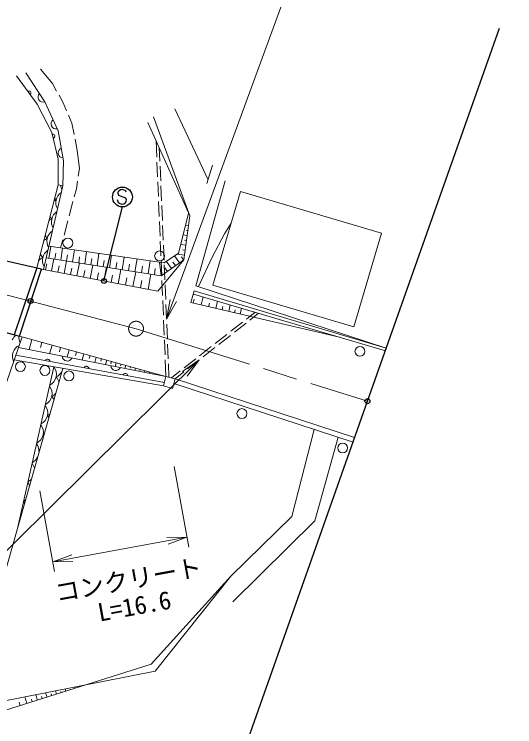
# Model space of a CAD drawing. Units: millimetres, scale not verified. Extents: x 40000 to 680000, y 20000 to 380000.
# Drawn here: x 255043 to 305604, y 246305 to 318310 of the extents above; entities that cross this region are included whole.
import ezdxf
from ezdxf.enums import TextEntityAlignment as Align

# ---------------------------------------------------------------- set-up
doc = ezdxf.new("R2010")
doc.units = ezdxf.units.MM
doc.header["$LTSCALE"] = 1000
doc.header["$PDMODE"] = 32
doc.header["$PDSIZE"] = 500
doc.linetypes.add('CHAIN', pattern=[18.5, 12, -1.5, 3.5, -1.5])
for name, color, linetype, lineweight in [('M-BMK', 2, 'CHAIN', 13), ('M-BMK-OTRS', 5, 'Continuous', 25), ('M-STR-HTXT', 7, 'Continuous', 13), ('M-STR-STR1', 1, 'Continuous', 25), ('M-STR-STRC', 7, 'Continuous', 25), ('M-WORK', 1, 'Continuous', 13), ('引出線', 7, 'Continuous', 13)]:
    doc.layers.add(name, color=color, linetype=linetype, lineweight=lineweight)
doc.layers.add('M-OTRS', color=6, linetype='Continuous')
doc.styles.add('ＭＳ ゴシック', font='')
doc.styles.get('ＭＳ ゴシック').set_extended_font_data('MS Gothic')

# ---------------------------------------------------------------- blocks, each defined once
blk = doc.blocks.new('open_arrow')
at = {"color": 0, "linetype": 'Continuous', "lineweight": -2}
blk.add_lwpolyline([(7.5, 1.25), (0, 0), (7.5, -1.25)], dxfattribs=at)

msp = doc.modelspace()

# ---------------------------------------------------------------- linework, layer by layer
at = {"layer": 'M-BMK'}
for p, q in [((250845, 290828), (256687, 289330)), ((256687, 289330), (267348, 286533)), ((267348, 286533), (290725, 279201))]:
    msp.add_line(p, q, dxfattribs=at)
msp.add_circle((267348, 286533), 750, dxfattribs=at)
at = {"layer": 'M-BMK-OTRS'}
for p, q in [((290725, 279201), (304053, 316915)), ((277397, 241486), (290725, 279201))]:
    msp.add_line(p, q, dxfattribs=at)
at = {"layer": 'M-OTRS'}
for p in [(256687, 289330), (290725, 279201)]:
    msp.add_point(p, dxfattribs=at)
at = {"layer": 'M-STR-HTXT'}
for p, q in [((271190, 272599), (272672, 264466)), ((257637, 270130), (259119, 261997)), ((258939, 262981), (272492, 265450))]:
    msp.add_line(p, q, dxfattribs=at)
at = {"layer": 'M-STR-STR1'}
for p, q in [((257799, 292560), (251975, 293875)), ((257321, 292668), (255041, 285921)), ((255559, 285781), (257799, 292560)), ((249591, 287395), (255559, 285781))]:
    msp.add_line(p, q, dxfattribs=at)
at = {"layer": 'M-STR-STRC'}
for p, q in [((265514, 300328), (265498, 300215)), ((265643, 300467), (265514, 300328)), ((265774, 300560), (265643, 300467)), ((265940, 300593), (265774, 300560)), ((266056, 300577), (265940, 300593)), ((266200, 300504), (266056, 300577)), ((266310, 300430), (266200, 300504)), ((266344, 300318), (266310, 300430)), ((265501, 299440), (265462, 299550)), ((265498, 300215), (265584, 300032)), ((265584, 300032), (265735, 299959)), ((265735, 299959), (266267, 299770)), ((266267, 299770), (266348, 299598)), ((266348, 299598), (266318, 299370)), ((264107, 291354), (265973, 298842)), ((265585, 299262), (265501, 299440)), ((265688, 299189), (265585, 299262)), ((265834, 299113), (265688, 299189)), ((265955, 299097), (265834, 299113)), ((266122, 299125), (265955, 299097)), ((266247, 299221), (266122, 299125)), ((266318, 299370), (266247, 299221))]:
    msp.add_line(p, q, dxfattribs=at)
for centre, radius in [((265972, 299842), 1000), ((264107, 291354), 250)]:
    msp.add_circle(centre, radius, dxfattribs=at)
at = {"layer": 'M-WORK'}
for p, q in [((258895, 311311), (257709, 312774)), ((259325, 310553), (258895, 311311)), ((260001, 309360), (259571, 310118)), ((260329, 308559), (260001, 309360)), ((271257, 308749), (272297, 306538)), ((260846, 307295), (260518, 308096)), ((272770, 297930), (269112, 307947)), ((261080, 306166), (260846, 307295)), ((272770, 297930), (268551, 307386)), ((272297, 306538), (274589, 301645)), ((261415, 304548), (261181, 305677)), ((269436, 303877), (269365, 305562)), ((269754, 303466), (269697, 304819)), ((261627, 302711), (261415, 304548)), ((269520, 301878), (269457, 303377)), ((261510, 301942), (261627, 302711)), ((269838, 301467), (269775, 302966)), ((275077, 303075), (274492, 301222)), ((257321, 292668), (259493, 301057)), ((259956, 300984), (257998, 292522)), ((259493, 301057), (259956, 300984)), ((261318, 300678), (261435, 301447)), ((269604, 299880), (269541, 301379)), ((276341, 301487), (273390, 290879)), ((261099, 299858), (261318, 300678)), ((269921, 299469), (269859, 300968)), ((275108, 290936), (277906, 300407)), ((277906, 300407), (292149, 296199)), ((260585, 297925), (260971, 299375)), ((269688, 297882), (269625, 299381)), ((270005, 297471), (269942, 298970)), ((271651, 294178), (272660, 298177)), ((260071, 295993), (260456, 297442)), ((269772, 295884), (269709, 297382)), ((272163, 293500), (272770, 297930)), ((270089, 295473), (270026, 296971)), ((272635, 296940), (272358, 296978)), ((276283, 296108), (276962, 297212)), ((272499, 295949), (272111, 296002)), ((272567, 296444), (272428, 296463)), ((275039, 293759), (276283, 296108)), ((292149, 296199), (289351, 286728)), ((259724, 294689), (259942, 295510)), ((269856, 293885), (269793, 295384)), ((272431, 295454), (272237, 295480)), ((258539, 294858), (270185, 293199)), ((258548, 293662), (258733, 294830)), ((259735, 293474), (259922, 294661)), ((270173, 293474), (270110, 294973)), ((272363, 294958), (271865, 295026)), ((259142, 293568), (259235, 294161)), ((260337, 293380), (260432, 293982)), ((260939, 293285), (261129, 294489)), ((261551, 293188), (261647, 293800)), ((262162, 293092), (262355, 294314)), ((263403, 292896), (263599, 294137)), ((264663, 292697), (264862, 293957)), ((270185, 293199), (271651, 294178)), ((271734, 293193), (271230, 293897)), ((272227, 293967), (271487, 294069)), ((272141, 293483), (271923, 293787)), ((272295, 294463), (272046, 294497)), ((258206, 292483), (258323, 293091)), ((269887, 291874), (258272, 293705)), ((258815, 292366), (259048, 293583)), ((260073, 292125), (260313, 293383)), ((261373, 291877), (261622, 293177)), ((262783, 292994), (262880, 293615)), ((264033, 292797), (264132, 293427)), ((265303, 292597), (265403, 293236)), ((265942, 292496), (266144, 293775)), ((267240, 292291), (267445, 293589)), ((268558, 292083), (268766, 293401)), ((269546, 290313), (272163, 293500)), ((269887, 291874), (269703, 293268)), ((269940, 291887), (269877, 293386)), ((272163, 293500), (269887, 291874)), ((270920, 292612), (270398, 293342)), ((271327, 292902), (271075, 293255)), ((273640, 290797), (275039, 293759)), ((257799, 292560), (269546, 290313)), ((259444, 292246), (259564, 292875)), ((260723, 292001), (260847, 292651)), ((262045, 291748), (262174, 292420)), ((262717, 291620), (262974, 292964)), ((264107, 291354), (264373, 292743)), ((265543, 291079), (265818, 292515)), ((266591, 292394), (266694, 293043)), ((267899, 292187), (268003, 292846)), ((269198, 291983), (269284, 292611)), ((270257, 291476), (270194, 292975)), ((270513, 292321), (270252, 292686)), ((263412, 291487), (263545, 292181)), ((264825, 291216), (264962, 291935)), ((266286, 290937), (266428, 291679)), ((267028, 290795), (267312, 292280)), ((268564, 290501), (268857, 292036)), ((267796, 290648), (267943, 291416)), ((270023, 289889), (269961, 291388)), ((270341, 289478), (270278, 290977)), ((289351, 286728), (275108, 290936)), ((273235, 290351), (272886, 289172)), ((273235, 290351), (292626, 284580)), ((273390, 290879), (292626, 284580)), ((273123, 289117), (273218, 289525)), ((292531, 284311), (273142, 290034)), ((273939, 288927), (274128, 289743)), ((270107, 287891), (270044, 289389)), ((270425, 287480), (270362, 288978)), ((272886, 289172), (287890, 285681)), ((274669, 288757), (274754, 289123)), ((275399, 288587), (275569, 289318)), ((276053, 288435), (276129, 288762)), ((276707, 288283), (276859, 288937)), ((277292, 288147), (277360, 288440)), ((277878, 288011), (278014, 288596)), ((278491, 287502), (279375, 288194)), ((278851, 287402), (279728, 288090)), ((270191, 285892), (270128, 287391)), ((270509, 285481), (270446, 286980)), ((276917, 286268), (278098, 287193)), ((277276, 286168), (278457, 287094)), ((275343, 285034), (276524, 285960)), ((255850, 285701), (246226, 257980)), ((255559, 285781), (270367, 281709)), ((256814, 285435), (256533, 284413)), ((257837, 285154), (257696, 284643)), ((270275, 283894), (270212, 285393)), ((275702, 284935), (276883, 285860)), ((255475, 284620), (270367, 281709)), ((258859, 284873), (258620, 284005)), ((259727, 284635), (259608, 284200)), ((270593, 283483), (270530, 284982)), ((273769, 283800), (274950, 284726)), ((274128, 283701), (275309, 284626)), ((270205, 281090), (255207, 283848)), ((260596, 284396), (260393, 283659)), ((261333, 284193), (261232, 283825)), ((262070, 283990), (261898, 283364)), ((262696, 283818), (262610, 283505)), ((270115, 280743), (255045, 283381)), ((263322, 283646), (263176, 283115)), ((263854, 283500), (263780, 283234)), ((264385, 283354), (264261, 282903)), ((264867, 283221), (264805, 282996)), ((265349, 283089), (265245, 282710)), ((270367, 281709), (270296, 283395)), ((270670, 281630), (270614, 282984)), ((272195, 282567), (273376, 283492)), ((272554, 282467), (273735, 283392)), ((253802, 260761), (259938, 282525)), ((259047, 282681), (255373, 266332)), ((265831, 282956), (265779, 282767)), ((266314, 282824), (266229, 282518)), ((266796, 282691), (266754, 282538)), ((267278, 282559), (267214, 282326)), ((267760, 282426), (267728, 282310)), ((268242, 282294), (268198, 282133)), ((268724, 282161), (268702, 282081)), ((270115, 280743), (270367, 281709)), ((270367, 281709), (271283, 281470)), ((270918, 281566), (271802, 282258)), ((271283, 281470), (272161, 282158)), ((271283, 281470), (271031, 280504)), ((271158, 280993), (289265, 275070)), ((271283, 281470), (289424, 275520)), ((271031, 280504), (270115, 280743)), ((285340, 276354), (283071, 267567)), ((285412, 267128), (287781, 275555)), ((283071, 267567), (276926, 261532)), ((277109, 258934), (285412, 267128)), ((268878, 252643), (276926, 261532)), ((276926, 261532), (269281, 251911)), ((252491, 247448), (268878, 252643)), ((269281, 251911), (251942, 248509)), ((259307, 249609), (259204, 249934)), ((259783, 249760), (259749, 249868)), ((260260, 249911), (260191, 250128)), ((260737, 250062), (260719, 250116)), ((261213, 250213), (261179, 250322)), ((256316, 248661), (256106, 249326)), ((257400, 249005), (257228, 249546)), ((257877, 249156), (257808, 249372)), ((258353, 249307), (258216, 249740)), ((258830, 249458), (258778, 249620)), ((255651, 248450), (255546, 248783)), ((256858, 248833), (256772, 249104))]:
    msp.add_line(p, q, dxfattribs=at)
for points in [[(259493, 301057), (259479, 303680), (258845, 306362), (257349, 309224), (255268, 312101)], [(256219, 312386), (258146, 309460), (259463, 306533), (260024, 303485), (259956, 300984)]]:
    msp.add_lwpolyline(points, dxfattribs=at)
for centre in [(260457, 295186), (269724, 293885), (289964, 284242), (255666, 282699), (258140, 282312), (260557, 281759), (278042, 277955), (288223, 274479)]:
    msp.add_circle(centre, 500, dxfattribs=at)
for centre, radius, start, end in [((256534, 310351), 200, 305.87309, 125.87309), ((257963, 309942), 512, 136.03863, 290.67786), ((259273, 307229), 512, 126.90813, 281.54736), ((258932, 305993), 200, 283.29857, 103.29857), ((259987, 304304), 512, 113.10619, 267.74543), ((260945, 301217), 1250, 188.95871, 210.22452), ((260494, 299269), 1250, 123.7171, 210.2248), ((259781, 298407), 1250, 113.84073, 124.4856), ((260232, 300356), 1250, 209.98821, 220.10094), ((260043, 297320), 1250, 123.71682, 210.22508), ((259331, 296459), 1250, 113.84073, 128.26551), ((259781, 298407), 1250, 206.47606, 220.10094), ((259331, 296459), 1250, 202.69615, 220.10094), ((259592, 295372), 1250, 123.71654, 210.22536), ((258880, 294510), 1250, 113.84073, 132.40744), ((258880, 294510), 1250, 198.55422, 220.10094), ((259141, 293423), 1250, 123.71626, 210.22564), ((258429, 292562), 1250, 113.84073, 137.07213), ((255964, 284851), 1250, 125.61345, 153.71135), ((256764, 285632), 1250, 172.78028, 205.68858), ((256108, 283743), 1250, 116.02031, 205.68854), ((260403, 283771), 512, 181.62226, 336.26149), ((258393, 283205), 256, 2.26329, 156.90253), ((258052, 281929), 1250, 297.47095, 36.90964), ((262327, 282482), 256, 2.26329, 156.90253), ((265311, 282812), 512, 181.62226, 336.26149), ((258759, 282795), 1250, 294.20545, 329.40356), ((258321, 280844), 1250, 12.53777, 40.46566), ((266261, 281758), 256, 2.26329, 156.90253), ((257613, 279978), 1250, 297.47108, 37.20016), ((257882, 278892), 1250, 21.63249, 40.46566), ((258321, 280844), 1250, 294.20545, 315.97358), ((257175, 278026), 1250, 297.47122, 37.20002), ((257882, 278892), 1250, 294.20545, 306.87885), ((257444, 276941), 1250, 29.12683, 40.46566), ((256737, 276075), 1250, 297.47136, 37.19988), ((257005, 274990), 1250, 35.73991, 40.46566), ((257444, 276941), 1250, 294.20545, 299.38451), ((256298, 274124), 1250, 355.97072, 37.19975), ((255860, 272172), 1250, 10.97697, 37.19961), ((256298, 274124), 1250, 297.47149, 332.54063), ((255421, 270221), 1250, 20.42861, 37.19947), ((255860, 272172), 1250, 297.47163, 317.53438), ((254983, 268270), 1250, 28.09591, 37.19934), ((255421, 270221), 1250, 297.47177, 308.08273), ((254983, 268270), 1250, 297.47191, 300.41543), ((254544, 266318), 1250, 34.81278, 37.1992)]:
    msp.add_arc(centre, radius, start, end, dxfattribs=at)
at = {"layer": '引出線'}
for points in [[(270424, 287501), (282307, 319967), (313557, 319967)], [(273714, 283376), (240000, 250000), (210000, 250000)]]:
    msp.add_lwpolyline(points, dxfattribs=at)

# ---------------------------------------------------------------- block references
at = {"layer": 'M-STR-HTXT', "xscale": 267, "yscale": 267}
for p, rotation in [((272492, 265450), 190.3), ((258939, 262981), 10.3)]:
    msp.add_blockref('open_arrow', p, dxfattribs=dict(at, rotation=rotation))
at = {"layer": '引出線', "xscale": 267, "yscale": 267}
for p, rotation in [((270424, 287501), 69.9), ((273714, 283376), 224.7)]:
    msp.add_blockref('open_arrow', p, dxfattribs=dict(at, rotation=rotation))

# ---------------------------------------------------------------- texts
at = {"layer": 'M-STR-HTXT', "style": 'ＭＳ ゴシック'}
msp.add_text('コンクリート', height=1833, rotation=10.325, dxfattribs=at).set_placement((266563, 261155), align=Align.MIDDLE_CENTER)
msp.add_text('L=16.6', height=1833, rotation=10.325, dxfattribs=at).set_placement((267441, 257058), align=Align.BOTTOM_CENTER)

doc.saveas('drawing.dxf')
